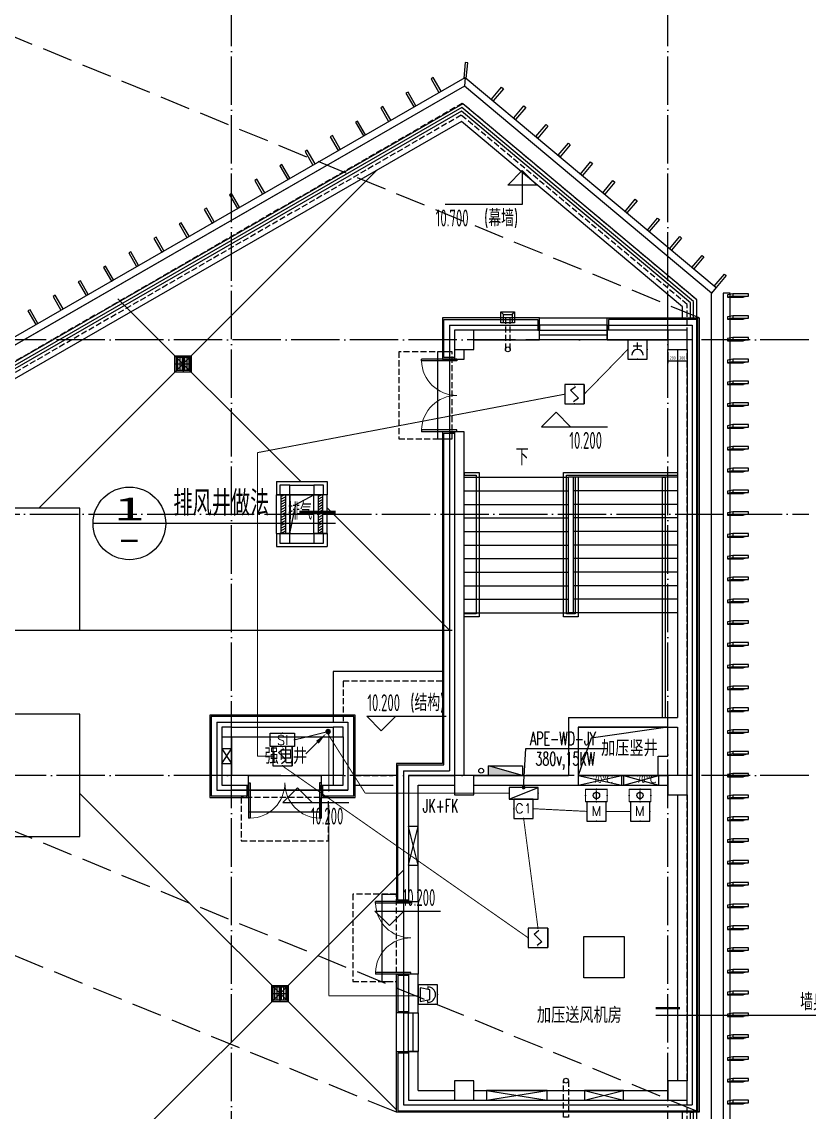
# Model space of a CAD drawing. Extents: x -1262219 to 73468, y -207485 to 163917.
# Drawn here: x -636201 to -619958, y 126850 to 149364 of the extents above; entities that cross this region are included whole.
import ezdxf
from ezdxf.enums import TextEntityAlignment as Align

# ---------------------------------------------------------------- set-up
doc = ezdxf.new("R2010")
doc.units = 0
doc.header["$LTSCALE"] = 500
doc.header["$MEASUREMENT"] = 0
doc.linetypes.add('X-104 13#平面$0$DASH', pattern=[0.35, 0.25, -0.1])
doc.linetypes.add('X-104 13#平面$0$DOTE', pattern=[2.42, 2, -0.2, 0.02, -0.2])
doc.layers.get('0').update_dxf_attribs({"linetype": 'CONTINUOUS'})
doc.layers.get('Defpoints').update_dxf_attribs({"linetype": 'CONTINUOUS'})
for name, color, linetype in [('13#楼幕墙$0$A-C_玻璃幕墙', 140, 'CONTINUOUS'), ('13#楼幕墙$0$D-铝板', 181, 'CONTINUOUS'), ('DIM-箱柜', 3, 'CONTINUOUS'), ('EQUIP-消防', 3, 'CONTINUOUS'), ('EQUIP-箱柜', 3, 'CONTINUOUS'), ('LWIRE', 4, 'CONTINUOUS'), ('TEL_TEXT', 3, 'CONTINUOUS'), ('WIRE-消防', 4, 'TG_FS'), ('WIRE-消防控制', 5, 'CONTINUOUS'), ('WIRE-消防电源', 3, 'TG_FC'), ('WIRE-消防电话', 2, 'TG_FF'), ('X-104 13#平面$0$00-基础条件', 4, 'CONTINUOUS'), ('X-104 13#平面$0$01-标注_尺寸', 124, 'CONTINUOUS'), ('X-104 13#平面$0$01-标注_标高', 200, 'CONTINUOUS'), ('X-104 13#平面$0$01-标注_符号', 200, 'CONTINUOUS'), ('X-104 13#平面$0$02-TEXT_房间', 7, 'CONTINUOUS'), ('X-104 13#平面$0$02-TEXT_标注', 130, 'CONTINUOUS'), ('X-104 13#平面$0$A-C_窗', 140, 'CONTINUOUS'), ('X-104 13#平面$0$A-C_门', 150, 'CONTINUOUS'), ('X-104 13#平面$0$A-E_栏杆', 232, 'CONTINUOUS'), ('X-104 13#平面$0$A-E_电梯', 171, 'CONTINUOUS'), ('X-104 13#平面$0$A-O_分水线', 127, 'CONTINUOUS'), ('X-104 13#平面$0$A-O_屋面', 201, 'CONTINUOUS'), ('X-104 13#平面$0$A-SUR_保温', 222, 'CONTINUOUS'), ('X-104 13#平面$0$A-TECH_暖通', 6, 'CONTINUOUS'), ('X-104 13#平面$0$A-TECH_水', 3, 'CONTINUOUS'), ('X-104 13#平面$0$A-TECH_电气', 240, 'CONTINUOUS'), ('X-104 13#平面$0$A-TECH_结构', 21, 'CONTINUOUS'), ('X-104 13#平面$0$A_AXIS-轴线', 36, 'X-104 13#平面$0$DOTE'), ('X-104 13#平面$0$A_STR-砌块墙', 121, 'CONTINUOUS'), ('X-104 13#平面$0$A_STR-砼柱', 51, 'CONTINUOUS'), ('X-104 13#平面$0$DIM_SYMB', 3, 'CONTINUOUS'), ('X-104 13#平面$0$DUCT-加压送风管端线', 2, 'CONTINUOUS'), ('X-104 13#平面$0$EH_石材', 116, 'CONTINUOUS'), ('X-104 13#平面$0$X-104 13#平面$0$A-TECH_结构', 21, 'CONTINUOUS'), ('X-104 13#平面$0$图例', 7, 'CONTINUOUS')]:
    doc.layers.add(name, color=color, linetype=linetype)
doc.layers.add('X-104 13#平面$0$04-不打印_辅助线', color=165, linetype='CONTINUOUS', plot=False)
doc.layers.add('X-104 13#平面$0$04-不打印_面积', color=5, linetype='CONTINUOUS', plot=False)
doc.styles.add('_TCH_LABEL', font='COMPLEX', dxfattribs={"bigfont": 'GBCBIG'})
doc.styles.add('_TEL_DIM', font='SIMPLEX', dxfattribs={"width": 0.8, "height": 3.5, "bigfont": 'JD'})
doc.styles.get("Standard").update_dxf_attribs({"font": 'gbenor.shx', "bigfont": 'gbcbig.shx'})
doc.styles.add('TG_LINETYPE', font='SIMPLEX', dxfattribs={"width": 0.8, "height": 3, "bigfont": 'HZTXT'})
doc.styles.add('X-104 13#平面$0$_TCH_DIM', font='ros1.shx', dxfattribs={"width": 0.8, "bigfont": 'jd.shx'})
doc.styles.add('X-104 13#平面$0$_TCH_DIM_T3', font='ros1.shx', dxfattribs={"width": 0.8, "bigfont": 'jd.shx'})
doc.styles.add('X-104 13#平面$0$_TCH_LABEL', font='STXIHEI.TTF', dxfattribs={"width": 0.75})
doc.styles.add('X-104 13#平面$0$_TCH_SPACE', font='STXIHEI.TTF', dxfattribs={"width": 0.75, "height": 5})
doc.styles.add('X-104 13#平面$0$Standard', font='ros1.shx', dxfattribs={"width": 0.75, "bigfont": 'jd.shx'})
doc.linetypes.add('TG_FC', pattern='A,2,-0.6,["FC",TG_LINETYPE,S=0.1,R=0,X=-0.5,Y=-0.15],0', length=2.6)
doc.linetypes.add('TG_FF', pattern='A,2,-0.6,["FF",TG_LINETYPE,S=0.1,R=0,X=-0.5,Y=-0.15],0', length=2.6)
doc.linetypes.add('TG_FS', pattern='A,2,-0.6,["FS",TG_LINETYPE,S=0.1,R=0,X=-0.5,Y=-0.15],0', length=2.6)
doc.dimstyles.new('X-104 13#平面$0$_TCH_ARCH&&20', dxfattribs={"dimtxt": 70, "dimasz": 20, "dimexe": 50, "dimexo": 60, "dimgap": 20, "dimtad": 1, "dimdec": 0, "dimzin": 0, "dimdsep": 46, "dimtxsty": 'X-104 13#平面$0$_TCH_DIM_T3', "dimblk": 'X-104 13#平面$0$_ArchTick', "dimcen": 0.09, "dimclrt": 7, "dimazin": 2, "dimtfac": 1, "dimtdec": 0, "dimtix": 1, "dimtmove": 2, "dimatfit": 3, "dimfxl": 0, "dimtolj": 1, "dimtzin": 0, "dimarcsym": 0})

# ---------------------------------------------------------------- blocks, each defined once
blk = doc.blocks.new('X-104 13#平面$0$zzzzx')
at = {"layer": 'X-104 13#平面$0$A_AXIS-轴线', "linetype": 'X-104 13#平面$0$DOTE'}
for p, q in [((48500, -7401), (48500, 28620.3)), ((57500, -7401), (57500, 28620.3)), ((60408.4, 18000), (-2925, 18000)), ((60408.4, 9000), (-2925, 9000))]:
    blk.add_line(p, q, dxfattribs=at)
blk = doc.blocks.new('13#楼幕墙$0$llllei')
for p, q in [((325, 50), (0, 50)), ((0, 50), (0, 0)), ((0, 0), (325, 0)), ((325, 0), (325, 50))]:
    blk.add_line(p, q)
for points in [[(0, 50), (-105, 29)], [(-105, 29), (-105, -21)], [(0, 0), (-105, -21)], [(325, 0), (220, -21)], [(-105, -21), (220, -21)]]:
    blk.add_lwpolyline(points)
blk = doc.blocks.new('13#楼幕墙$0$eeeessew')
blk.add_lwpolyline([(50, 0), (0, 0), (0, 325), (50, 325)], close=True)
blk = doc.blocks.new('13#楼幕墙$0$ccdididi')
blk.add_lwpolyline([(50, 325), (0, 325), (0, 0), (50, 0)], close=True)
blk = doc.blocks.new('13#楼幕墙')
at = {"layer": '13#楼幕墙$0$A-C_玻璃幕墙'}
for p, q in [((53305, 148035), (37800, 139100)), ((58400, 143760), (53305, 148035)), ((58400, 123700), (58400, 143760))]:
    blk.add_line(p, q, dxfattribs=at)
at = {"layer": '13#楼幕墙$0$D-铝板'}
for points in [[(37725, 139230), (53321, 148217), (53305, 148035), (37800, 139100)], [(58790, 143760), (58640, 143760), (58640, 123600), (58790, 123450), (58790, 143760)]]:
    blk.add_lwpolyline(points, close=True, dxfattribs=at)
blk.add_lwpolyline([(53321, 148217), (58496, 143875), (58400, 143760), (53305, 148035)], dxfattribs=at)
for name, p, rotation in [('13#楼幕墙$0$ccdididi', (53294, 148200), 354.9766865497638), ('13#楼幕墙$0$ccdididi', (52780, 147905), 29.95337307636523), ('13#楼幕墙$0$eeeessew', (53861, 147764), 320.000000000001), ('13#楼幕墙$0$ccdididi', (52260, 147606), 29.95337307636523), ('13#楼幕墙$0$ccdididi', (51740, 147306), 29.95337307636523), ('13#楼幕墙$0$eeeessew', (54321, 147378), 320.000000000001), ('13#楼幕墙$0$ccdididi', (51220, 147007), 29.95337307636523), ('13#楼幕墙$0$eeeessew', (54781, 146993), 320.000000000001), ('13#楼幕墙$0$ccdididi', (50700, 146707), 29.95337307636523), ('13#楼幕墙$0$eeeessew', (55240, 146607), 320.000000000001), ('13#楼幕墙$0$ccdididi', (50180, 146407), 29.95337307636523), ('13#楼幕墙$0$ccdididi', (49660, 146108), 29.95337307636523), ('13#楼幕墙$0$eeeessew', (55700, 146221), 320.000000000001), ('13#楼幕墙$0$ccdididi', (49141, 145808), 29.95337307636523), ('13#楼幕墙$0$eeeessew', (56160, 145836), 320.000000000001), ('13#楼幕墙$0$ccdididi', (48621, 145509), 29.95337307636523), ('13#楼幕墙$0$eeeessew', (56619, 145450), 320.000000000001), ('13#楼幕墙$0$ccdididi', (48101, 145209), 29.95337307636523), ('13#楼幕墙$0$ccdididi', (47581, 144910), 29.95337307636523), ('13#楼幕墙$0$eeeessew', (57079, 145064), 320.000000000001), ('13#楼幕墙$0$ccdididi', (47061, 144610), 29.95337307636523), ('13#楼幕墙$0$eeeessew', (57538, 144679), 320.000000000001), ('13#楼幕墙$0$ccdididi', (46541, 144310), 29.95337307636523), ('13#楼幕墙$0$eeeessew', (57998, 144293), 320.000000000001), ('13#楼幕墙$0$ccdididi', (46021, 144011), 29.95337307636523), ('13#楼幕墙$0$eeeessew', (58458, 143907), 320.000000000001), ('13#楼幕墙$0$ccdididi', (45502, 143711), 29.95337307636523), ('13#楼幕墙$0$ccdididi', (44982, 143412), 29.95337307636523), ('13#楼幕墙$0$ccdididi', (44462, 143112), 29.95337307636523)]:
    blk.add_blockref(name, p, dxfattribs=dict(at, rotation=rotation))
for p in [(58840, 143696), (58840, 143246), (58840, 142796), (58840, 142346), (58840, 141896), (58840, 141446), (58840, 140996), (58840, 140546), (58840, 140096), (58840, 139646), (58840, 139196), (58840, 138746), (58840, 138296), (58840, 137846), (58840, 137396), (58840, 136946), (58840, 136496), (58840, 136046), (58840, 135596), (58840, 135146), (58840, 134696), (58840, 134246), (58840, 133796), (58840, 133346), (58840, 132896), (58840, 132446), (58840, 131996), (58840, 131546), (58840, 131096), (58840, 130646), (58840, 130196), (58840, 129746), (58840, 129296), (58840, 128846), (58840, 128396), (58840, 127946), (58840, 127496), (58840, 127046)]:
    blk.add_blockref('13#楼幕墙$0$llllei', p, dxfattribs=at)
blk = doc.blocks.new('X-104 13#平面$0$ys')
blk.add_line((39870, 7500), (47550, 7500))
for points in [[(39025, 10025), (46006, 17006)], [(44430, 10570), (40654, 14346)], [(47500, 7500), (44970, 10030)], [(46400, -2400), (39870, 4130)], [(39000, -5000), (46550, 2550)]]:
    blk.add_lwpolyline(points)
blk = doc.blocks.new('X-104 13#平面$0$jtkjuyriuy')
h = blk.add_hatch()
h.set_pattern_fill('ANSI31', color=8, scale=30, angle=45)
h.set_pattern_definition([(90, (0, 0), (-47.625, 1e-14), [])])
h.paths.add_polyline_path([(-138, 138), (138, 138), (138, -138), (-138, -138)])
for points in [[(-168, 168), (168, 168), (168, -168), (-168, -168)], [(-138, 138), (138, 138), (138, -138), (-138, -138)]]:
    blk.add_lwpolyline(points, close=True)
at = {"layer": 'X-104 13#平面$0$04-不打印_辅助线'}
for p, q in [((-168, 0), (168, 0)), ((0, 168), (0, -168))]:
    blk.add_line(p, q, dxfattribs=at)
blk = doc.blocks.new('X-104 13#平面$0$$TwtSys$00000434')
for p, q in [((-0.5, 0.5), (-0.5, -0.5)), ((-0.5, -0.5), (0.5, 0.5)), ((0.5, 0.5), (-0.5, 0.5)), ((0.5, -0.5), (0.5, 0.5)), ((-0.5, -0.5), (0.5, -0.5))]:
    blk.add_line(p, q)
blk.add_solid([(0.5, -0.5), (0.5, 0.5), (-0.5, -0.5)])
blk = doc.blocks.new('X-104 13#平面$0$A$C55540B70')
at = {"layer": 'X-104 13#平面$0$A-TECH_水'}
blk.add_circle((-3850, 133900), 50, dxfattribs=at)
at = {"layer": 'X-104 13#平面$0$A-TECH_水', "xscale": -700, "yscale": 200, "zscale": 700}
blk.add_blockref('X-104 13#平面$0$$TwtSys$00000434', (-3350, 133900), dxfattribs=at)
blk = doc.blocks.new('X-104 13#平面$0$A$C6C68079C')
at = {"layer": 'X-104 13#平面$0$图例'}
for p, q in [((91, 87), (145, 141)), ((91, -87), (145, -137))]:
    blk.add_line(p, q, dxfattribs=at)
for points in [[(-80, -137), (-80, 141), (145, 141), (145, -137)], [(-80, -87), (-80, 87), (91, 87), (91, -87)]]:
    blk.add_lwpolyline(points, close=True, dxfattribs=at)
blk = doc.blocks.new('X-104 13#平面$0$A$C45D52E12')
at = {"layer": 'X-104 13#平面$0$X-104 13#平面$0$A-TECH_结构'}
blk.add_lwpolyline([(58300, -18800), (58300, 820), (53473, 4870), (38300, -3873), (38300, -8100), (12610, -8100), (4602, -2800), (-400, -2800), (-400, -20400), (22000, -20400), (22000, -18800)], close=True, dxfattribs=at)
blk = doc.blocks.new('*U80')
blk.add_lwpolyline([(200, 0), (200, 1250), (0, 1250), (0, 0), (200, 0), (0, 1250), (0, 0), (200, 1250)])
blk = doc.blocks.new('*U79')
blk.add_lwpolyline([(200, 0), (200, 800), (0, 800), (0, 0), (200, 0), (0, 800), (0, 0), (200, 800)])
blk = doc.blocks.new('*U81')
blk.add_lwpolyline([(200, 0), (200, 900), (0, 900), (0, 0), (200, 0), (0, 900), (0, 0), (200, 900)])
blk = doc.blocks.new('*U82')
blk.add_lwpolyline([(200, 0), (200, 730), (0, 730), (0, 0), (200, 0), (0, 730), (0, 0), (200, 730)])
blk = doc.blocks.new('*U92')
blk.add_lwpolyline([(300, 0), (300, 200), (0, 200), (0, 0), (300, 0), (0, 200), (0, 0), (300, 200)])
blk = doc.blocks.new('X-104 13#平面$0$ccc000')
at = {"layer": 'X-104 13#平面$0$A-TECH_电气', "rotation": 270}
blk.add_blockref('*U92', (48500, 134350), dxfattribs=at)
blk = doc.blocks.new('X-104 13#平面$0$$DorLib2D$00000002')
for p, q in [((-0.5, 0), (-0.5, 0.4875)), ((-0.475, 0.4875), (-0.5, 0.4875)), ((-0.475, 0), (-0.475, 0.4875)), ((0.475, 0), (0.475, 0.4875)), ((0.475, 0.4875), (0.5, 0.4875)), ((0.5, 0), (0.5, 0.4875)), ((-0.5, 0), (-0.475, 0)), ((0.5, 0), (0.475, 0))]:
    blk.add_line(p, q)
at = {"lineweight": 13}
for centre, start, end in [((-0.4875, 0), 0, 88.53072), ((0.4875, 0), 91.46928, 180)]:
    blk.add_arc(centre, 0.4875, start, end, dxfattribs=at)
blk = doc.blocks.new('_FZHK')
blk.add_lwpolyline([(-0.5, -0.5), (0.5, -0.5), (0.5, 0.5), (-0.5, 0.5)], close=True)
blk = doc.blocks.new('X-104 13#平面$0$$TCHSYS$WIN2D')
for p, q in [((-0.5, 0.5), (0.5, 0.5)), ((-0.5, 0.5), (-0.5, -0.5)), ((0.5, 0.5), (0.5, -0.5)), ((0.5, 0.167), (-0.5, 0.167)), ((0.5, -0.167), (-0.5, -0.167)), ((-0.5, -0.5), (0.5, -0.5))]:
    blk.add_line(p, q)
blk = doc.blocks.new('X-104 13#平面$0$$WINLIB2D$00000039')
at = {"color": 0}
for points in [[(-0.5, 0.5), (-0.5, -0.5)], [(0.5, 0.5), (-0.5, 0.5)], [(0.5, -0.5), (0.5, 0.5)], [(-0.5, 0.167), (0.5, 0.167)], [(-0.452, -0.167), (-0.5, 0.084)], [(-0.384, -0.167), (-0.448, 0.167)], [(-0.316, -0.167), (-0.38, 0.167)], [(-0.248, -0.167), (-0.312, 0.167)], [(-0.18, -0.167), (-0.244, 0.167)], [(-0.112, -0.167), (-0.176, 0.167)], [(-0.044, -0.167), (-0.108, 0.167)], [(0.024, -0.167), (-0.04, 0.167)], [(0.092, -0.167), (0.028, 0.167)], [(0.16, -0.167), (0.096, 0.167)], [(0.228, -0.167), (0.164, 0.167)], [(0.296, -0.167), (0.232, 0.167)], [(0.364, -0.167), (0.3, 0.167)], [(0.432, -0.167), (0.368, 0.167)], [(0.5, -0.167), (0.436, 0.167)], [(-0.5, -0.167), (0.5, -0.167)], [(0.5, -0.5), (-0.5, -0.5)]]:
    blk.add_lwpolyline(points, dxfattribs=at)
blk = doc.blocks.new('X-104 13#平面$0$_ArchTick')
at = {"color": 0, "linetype": 'ByBlock', "const_width": 0.4}
blk.add_lwpolyline([(-0.5, -0.5), (0.5, 0.5)], dxfattribs=at)
blk = doc.blocks.new('*D160')
at = {"layer": 'Defpoints', "color": 0}
for p in [(57500, 142600), (57700, 142600), (57700, 142367)]:
    blk.add_point(p, dxfattribs=at)
at = {"layer": 'X-104 13#平面$0$01-标注_尺寸', "color": 0, "lineweight": -2}
for p, q in [((57500, 142540), (57500, 142317)), ((57700, 142540), (57700, 142317)), ((57500, 142367), (57700, 142367))]:
    blk.add_line(p, q, dxfattribs=at)
at = {"layer": 'X-104 13#平面$0$01-标注_尺寸', "color": 0, "lineweight": -2, "xscale": 20, "yscale": 20, "zscale": 20, "rotation": 180}
blk.add_blockref('X-104 13#平面$0$_ArchTick', (57500, 142367), dxfattribs=at)
at = {"layer": 'X-104 13#平面$0$01-标注_尺寸', "color": 0, "lineweight": -2, "xscale": 20, "yscale": 20, "zscale": 20}
blk.add_blockref('X-104 13#平面$0$_ArchTick', (57700, 142367), dxfattribs=at)
at = {"layer": 'X-104 13#平面$0$01-标注_尺寸', "color": 7, "insert": (57600, 142422), "char_height": 70, "attachment_point": 5, "style": 'X-104 13#平面$0$_TCH_DIM_T3'}
blk.add_mtext('\\A1;200', dxfattribs=at)
blk = doc.blocks.new('*D161')
at = {"layer": 'Defpoints', "color": 0}
for p in [(57700, 142600), (57900, 142600), (57900, 142367)]:
    blk.add_point(p, dxfattribs=at)
at = {"layer": 'X-104 13#平面$0$01-标注_尺寸', "color": 0, "lineweight": -2}
for p, q in [((57700, 142540), (57700, 142317)), ((57900, 142540), (57900, 142317)), ((57700, 142367), (57900, 142367))]:
    blk.add_line(p, q, dxfattribs=at)
at = {"layer": 'X-104 13#平面$0$01-标注_尺寸', "color": 0, "lineweight": -2, "xscale": 20, "yscale": 20, "zscale": 20, "rotation": 180}
blk.add_blockref('X-104 13#平面$0$_ArchTick', (57700, 142367), dxfattribs=at)
at = {"layer": 'X-104 13#平面$0$01-标注_尺寸', "color": 0, "lineweight": -2, "xscale": 20, "yscale": 20, "zscale": 20}
blk.add_blockref('X-104 13#平面$0$_ArchTick', (57900, 142367), dxfattribs=at)
at = {"layer": 'X-104 13#平面$0$01-标注_尺寸', "color": 7, "insert": (57800, 142422), "char_height": 70, "attachment_point": 5, "style": 'X-104 13#平面$0$_TCH_DIM_T3'}
blk.add_mtext('\\A1;200', dxfattribs=at)
blk = doc.blocks.new('$equip$00002402')
at = {"lineweight": 20}
for p, q in [((0.322, 0.558), (-0.328, 0.558)), ((-0.328, -0.558), (0.322, -0.558))]:
    blk.add_line(p, q, dxfattribs=at)
for p, q in [((-0.328, -0.558), (-0.328, 0.558)), ((-0.242, 0), (0, 0)), ((0, 0), (0.242, 0)), ((0.322, 0.558), (0.322, -0.558))]:
    blk.add_line(p, q)
at = {"const_width": 0.04}
for points in [[(-0.328, -0.558), (-0.328, 0.558)], [(-0.328, 0.558), (0.322, 0.558), (0.322, -0.558), (-0.328, -0.558), (-0.328, 0.558), (0.322, 0.558)]]:
    blk.add_lwpolyline(points, dxfattribs=at)
blk.add_circle((-0.003, 0), 0.164)
for p in [(-0.328, 0), (-0.003, 0.558), (0.322, 0), (-0.003, -0.558)]:
    blk.add_point(p)
at = {"color": 7, "style": '_TEL_DIM', "flags": 1}
blk.add_attdef('A', text='', height=0.00002, dxfattribs=at).set_placement((0, 0), align=Align.MIDDLE_CENTER)
at = {"color": 7}
blk.add_attdef('$TEXT$', text='', height=0.4, dxfattribs=at).set_placement((0.832, -0.336), align=Align.MIDDLE_CENTER)
blk = doc.blocks.new('$equip_U$00000201(HT0787)')
at = {"color": 3}
for p, q in [((0.5, 0.5), (-0.5, 0.5)), ((-0.5, 0.5), (-0.5, -0.5)), ((-0.2, 0.2), (0.05, 0.4)), ((0, 0), (-0.2, 0.2)), ((0, 0), (0.2, -0.2)), ((0.5, -0.5), (0.5, 0.5)), ((-0.5, -0.5), (0.5, -0.5)), ((0.2, -0.2), (-0.05, -0.4))]:
    blk.add_line(p, q, dxfattribs=at)
for points, const_width in [([(-0.5, 0.5), (0.5, 0.5)], 0.025), ([(-0.5, -0.5), (-0.5, 0.5)], 0.025), ([(0.05, 0.4), (-0.2, 0.2), (0.2, -0.2), (-0.05, -0.4)], 0.0125), ([(0.5, 0.5), (0.5, -0.5)], 0.025), ([(0.5, -0.5), (-0.5, -0.5)], 0.025)]:
    blk.add_lwpolyline(points, dxfattribs=dict(at, const_width=const_width))
blk.add_lwpolyline([(0.5, 0.5), (0.5, -0.5)], dxfattribs=at)
for p in [(-0.5, 0), (0, 0.5), (0.5, 0), (0, -0.5)]:
    blk.add_point(p)
at = {"color": 7, "style": '_TEL_DIM', "flags": 1}
blk.add_attdef('A', text='', height=0.000025, dxfattribs=at).set_placement((0, 0), align=Align.MIDDLE_CENTER)
blk = doc.blocks.new('$equip_U$00000278(HT0787)')
at = {"color": 3}
for p, q in [((-0.5, 1), (-0.5, 0)), ((0.5, 1), (-0.5, 1)), ((0.5, 0), (0.5, 1)), ((-0.5, 0), (0.5, 0))]:
    blk.add_line(p, q, dxfattribs=at)
for p, q in [((-0.219, 0.331), (0.222, 0.331)), ((0, 0.5), (0, 0.15))]:
    blk.add_line(p, q)
at = {"color": 3, "const_width": 0.025}
for points in [[(-0.5, 0), (-0.5, 1)], [(-0.5, 1), (0.5, 1)], [(0.5, 1), (0.5, 0)], [(0.5, 0), (-0.5, 0)]]:
    blk.add_lwpolyline(points, dxfattribs=at)
blk.add_arc((0, 0.8), 0.3, 180, 0)
for p in [(0, 1), (-0.5, 0.5), (0, 0), (0.5, 0.5)]:
    blk.add_point(p)
at = {"color": 7, "style": '_TEL_DIM', "flags": 1}
for tag in ['A', 'REMARK']:
    blk.add_attdef(tag, text='', height=0.000025, dxfattribs=at).set_placement((0, 0), align=Align.MIDDLE_CENTER)
blk = doc.blocks.new('$TelecSys$00000081')
for p, q in [((0.104, 0.104), (0.104, 0.104)), ((-1.15, -1.15), (-0.55, -0.55)), ((-0.104, -0.104), (-0.104, -0.104))]:
    blk.add_line(p, q)
at = {"const_width": 0.142}
blk.add_lwpolyline([(0.071, 0, 1), (-0.071, 0, 1)], format="xyb", close=True, dxfattribs=at)
blk.add_solid([(-0.62, -0.48), (-0.48, -0.62), (-0.1, -0.1)])
at = {"width": 0.8, "flags": 9}
blk.add_attdef('A', (0, 0), '', height=0.00002, rotation=180, dxfattribs=at)
blk = doc.blocks.new('$equip_U$00000295(HT0787)')
at = {"color": 3}
for p, q in [((-0.625, 0), (-0.625, 0.687)), ((-0.625, 0.687), (0.625, 0.687)), ((0.625, 0.687), (0.625, 0)), ((0.625, 0), (-0.625, 0))]:
    blk.add_line(p, q, dxfattribs=at)
at = {"color": 3, "const_width": 0.0125}
blk.add_lwpolyline([(-0.625, 0), (0.625, 0), (0.625, 0.687), (-0.625, 0.687), (-0.625, 0)], dxfattribs=at)
for p in [(0, 0.687), (-0.625, 0.344), (0.625, 0.344)]:
    blk.add_point(p)
at = {"color": 7, "style": '_TEL_DIM'}
for tag, height in [('SI', 0.5), ('$TEXT$', 0.000025)]:
    blk.add_attdef(tag, text='', height=height, dxfattribs=at).set_placement((0.016, 0.33), align=Align.MIDDLE_CENTER)
at = {"color": 7, "style": '_TEL_DIM', "flags": 1}
for tag in ['REMARK', 'REMARK', 'A', 'REMARK']:
    blk.add_attdef(tag, text='', height=0.000025, dxfattribs=at).set_placement((0, 0), align=Align.MIDDLE_CENTER)
blk = doc.blocks.new('$equip$00001416')
for p, q in [((0.75, 0.6), (-0.75, 0.6)), ((-0.75, 0), (0.75, 0.6)), ((-0.75, 0.6), (-0.75, 0)), ((0.75, 0), (0.75, 0.6)), ((-0.75, 0), (0.75, 0))]:
    blk.add_line(p, q)
for p in [(0, 0.6), (-0.75, 0.3), (0, 0), (0.75, 0.3)]:
    blk.add_point(p)
at = {"style": '_TCH_LABEL', "flags": 9}
blk.add_attdef('A', (0, 0), '', height=0.00002, dxfattribs=at)
blk = doc.blocks.new('$equip_U$00000169(HT0787)')
at = {"color": 1}
for p, q in [((0.5, 1), (-0.5, 1)), ((-0.5, 1), (-0.5, 0)), ((0.5, 1), (-0.5, 1)), ((-0.5, 1), (-0.5, 0)), ((0.5, 0), (0.5, 1)), ((0.5, 0), (0.5, 1)), ((-0.5, 0), (0.5, 0)), ((-0.5, 0), (0.5, 0))]:
    blk.add_line(p, q, dxfattribs=at)
at = {"color": 1, "const_width": 0.0125}
for points in [[(-0.5, 1), (-0.5, 0)], [(0.5, 1), (-0.5, 1)], [(0.5, 0), (0.5, 1)], [(-0.5, 0), (0.5, 0)]]:
    blk.add_lwpolyline(points, dxfattribs=at)
for p in [(0, 1), (-0.5, 0.5), (0, 0), (0.5, 0.5)]:
    blk.add_point(p)
at = {"color": 7, "style": '_TEL_DIM'}
blk.add_attdef('$TEXT$', text='', height=0.5, dxfattribs=at).set_placement((0.004, 0.487), align=Align.MIDDLE_CENTER)
at = {"color": 7, "style": '_TEL_DIM', "flags": 1}
blk.add_attdef('A', text='', height=0.000025, dxfattribs=at).set_placement((0, 0), align=Align.MIDDLE_CENTER)
blk = doc.blocks.new('$equip_U$00000168(HT0787)')
at = {"color": 3}
for p, q in [((0.5, 1), (-0.5, 1)), ((-0.5, 1), (-0.5, 0)), ((0.5, 1), (-0.5, 1)), ((-0.5, 1), (-0.5, 0)), ((0.5, 0), (0.5, 1)), ((0.5, 0), (0.5, 1)), ((-0.5, 0), (0.5, 0)), ((-0.5, 0), (0.5, 0))]:
    blk.add_line(p, q, dxfattribs=at)
at = {"color": 3, "const_width": 0.0125}
for points in [[(-0.5, 1), (-0.5, 0)], [(0.5, 1), (-0.5, 1)], [(0.5, 0), (0.5, 1)], [(-0.5, 0), (0.5, 0)]]:
    blk.add_lwpolyline(points, dxfattribs=at)
for p in [(0, 1), (-0.5, 0.5), (0, 0), (0.5, 0.5)]:
    blk.add_point(p)
at = {"color": 7, "style": '_TEL_DIM'}
blk.add_attdef('$TEXT$', text='', height=0.5, dxfattribs=at).set_placement((0.004, 0.487), align=Align.MIDDLE_CENTER)
at = {"color": 7, "style": '_TEL_DIM', "flags": 1}
blk.add_attdef('A', text='', height=0.000025, dxfattribs=at).set_placement((0, 0), align=Align.MIDDLE_CENTER)
blk = doc.blocks.new('$equip_U$00000205(HT0787)')
at = {"color": 3}
for p, q in [((-0.5, 1), (-0.5, 0)), ((0.5, 1), (-0.5, 1)), ((-0.25, 0.6), (-0.35, 0.1)), ((0.25, 0.6), (-0.25, 0.6)), ((0.35, 0.1), (0.25, 0.6)), ((0.5, 0), (0.5, 1)), ((-0.5, 0), (0.5, 0)), ((-0.4, 0.5), (-0.27, 0.5)), ((-0.35, 0.1), (0.35, 0.1)), ((0.4, 0.5), (0.27, 0.5))]:
    blk.add_line(p, q, dxfattribs=at)
for points, const_width in [([(-0.5, 1), (0.5, 1)], 0.025), ([(-0.5, 0), (-0.5, 1)], 0.025), ([(-0.25, 0.6), (-0.35, 0.1), (0.35, 0.1), (0.25, 0.6), (-0.25, 0.6)], 0.0125), ([(0.5, 1), (0.5, 0)], 0.025), ([(0.5, 0), (-0.5, 0)], 0.025), ([(-0.27, 0.5), (-0.4, 0.5)], 0.0125), ([(0.27, 0.5), (0.4, 0.5)], 0.0125)]:
    blk.add_lwpolyline(points, dxfattribs=dict(at, const_width=const_width))
at = {"color": 3, "const_width": 0.0125}
blk.add_lwpolyline([(0.4, 0.5, 0.414214), (0, 0.9, 0.414214), (-0.4, 0.5)], format="xyb", dxfattribs=at)
at = {"color": 3}
blk.add_arc((0, 0.5), 0.4, 0, 180, dxfattribs=at)
for p in [(0, 1), (-0.5, 0.5), (0, 0), (0.5, 0.5)]:
    blk.add_point(p)
at = {"color": 7, "style": '_TEL_DIM', "flags": 1}
blk.add_attdef('A', text='', height=0.000025, dxfattribs=at).set_placement((0, 0), align=Align.MIDDLE_CENTER)
blk = doc.blocks.new('X-104 13#平面')
at = {"layer": 'X-104 13#平面$0$00-基础条件'}
for points in [[(41200, 139325), (41200, 136800), (45370, 136800), (45370, 139325), (41200, 139325)], [(41200, 135065), (41200, 132540), (45370, 132540), (45370, 135065), (41200, 135065)]]:
    blk.add_lwpolyline(points, dxfattribs=at)
blk.add_lwpolyline([(55770, 130475), (56600, 130475), (56600, 129625), (55770, 129625)], close=True, dxfattribs=at)
at = {"layer": 'X-104 13#平面$0$01-标注_标高'}
for p, q in [((54498.6, 146292.7), (54198.6, 145992.7)), ((54498.6, 146292.7), (54798.6, 145992.7)), ((54498.6, 146292.7), (54498.6, 145592.7)), ((54798.6, 145992.7), (54198.6, 145992.7)), ((54498.6, 145592.7), (52907.3, 145592.7)), ((55196.3, 141301.4), (54896.3, 141001.4)), ((55196.3, 141301.4), (55496.3, 141001.4)), ((54896.3, 141001.4), (56252.9, 141001.4)), ((51588.3, 134724.9), (51288.3, 135024.9)), ((51288.3, 135024.9), (52927.4, 135024.9)), ((51588.3, 134724.9), (51888.3, 135024.9)), ((49860.6, 133544), (49560.6, 133244)), ((49860.6, 133544), (50160.6, 133244)), ((49560.6, 133244), (50917.2, 133244)), ((51757.9, 130701.4), (51457.9, 131001.4)), ((51457.9, 131001.4), (52814.4, 131001.4)), ((51757.9, 130701.4), (52057.9, 131001.4))]:
    blk.add_line(p, q, dxfattribs=at)
at = {"layer": 'X-104 13#平面$0$01-标注_符号'}
for p, q in [((47142.6, 139007), (45642.6, 139007)), ((48704.6, 139007), (47142.6, 139007)), ((50645.6, 139007), (48704.6, 139007)), ((57250, 128850), (59896, 128850)), ((59896, 128850), (61480.2, 128850))]:
    blk.add_line(p, q, dxfattribs=at)
for points, const_width in [([(50645.6, 139232), (49895.6, 139232)], 75), ([(57250, 129000), (57750, 129000)], 50)]:
    blk.add_lwpolyline(points, dxfattribs=dict(at, const_width=const_width))
blk.add_circle((46392.6, 139007), 750, dxfattribs=at)
at = {"layer": 'X-104 13#平面$0$02-TEXT_标注', "linetype": 'X-104 13#平面$0$DASH', "ltscale": 5}
for points in [[(58150, 143250), (34158.2, 153097.4)], [(51900.4, 126850), (27908.6, 136697.4)], [(58150, 126850), (34158.2, 136697.4)]]:
    blk.add_lwpolyline(points, dxfattribs=at)
at = {"layer": 'X-104 13#平面$0$04-不打印_面积', "color": 1}
blk.add_lwpolyline([(48500, 134900), (50900, 134900), (50900, 133500), (48500, 133500)], close=True, dxfattribs=at)
at = {"layer": 'X-104 13#平面$0$A-C_门'}
for p, q in [((53000, 142400), (53000, 140900)), ((48850, 133800), (50350, 133800)), ((48850, 133500), (50350, 133500)), ((52050.4, 131200), (52050.4, 129700)), ((52350.4, 131200), (52350.4, 129700))]:
    blk.add_line(p, q, dxfattribs=at)
at = {"layer": 'X-104 13#平面$0$A-E_栏杆'}
for p, q in [((53253.8, 147595), (38170, 138886.4)), ((53247.5, 147522.1), (38230, 138851.7)), ((57970, 143559.4), (53247.5, 147522.1)), ((58030, 143587.4), (53253.8, 147595)), ((57970, 143250), (57970, 143559.4)), ((58030, 143250), (58030, 143587.4)), ((57970, 143250), (58030, 143250)), ((53300, 140060), (53610, 140060)), ((53300, 140060), (53300, 140000)), ((53610, 140060), (53610, 137080)), ((55350, 137080), (55350, 140059.8)), ((55350, 140059.8), (57700, 140059.8)), ((57700, 140059.8), (57700, 139999.8)), ((53300, 140000), (53550, 140000)), ((53550, 140000), (53550, 137140)), ((55410, 137140), (55410, 139999.8)), ((55410, 139999.8), (57700, 139999.8)), ((55590, 139960), (55590, 137140)), ((55650, 139960), (55590, 139960)), ((55650, 139960), (55650, 137080)), ((57390, 135000), (57390, 139960)), ((57390, 139960), (57450, 139960)), ((57450, 135000), (57450, 139960)), ((53550, 137140), (53300, 137140)), ((53300, 137080), (53300, 137140)), ((55590, 137140), (55410, 137140)), ((53610, 137080), (53300, 137080)), ((55650, 137080), (55350, 137080)), ((57390, 135000), (57450, 135000)), ((57970, 124130), (57970, 126850)), ((57970, 126850), (58030, 126850)), ((58030, 124070), (58030, 126850))]:
    blk.add_line(p, q, dxfattribs=at)
at = {"layer": 'X-104 13#平面$0$A-E_电梯'}
for p, q in [((53300, 137160), (53300, 139960)), ((53300, 139960), (55450, 139960)), ((55550, 139960), (55450, 139960)), ((55450, 137160), (55450, 139960)), ((55550, 139960), (55550, 137160)), ((57700, 139960), (55550, 139960)), ((57700, 139960), (57700, 137160)), ((53300, 139680), (55450, 139680)), ((57700, 139680), (55550, 139680)), ((53300, 139400), (55450, 139400)), ((57700, 139400), (55550, 139400)), ((53300, 139120), (55450, 139120)), ((57700, 139120), (55550, 139120)), ((53300, 138840), (55450, 138840)), ((57700, 138840), (55550, 138840)), ((53300, 138560), (55450, 138560)), ((57700, 138560), (55550, 138560)), ((53300, 138280), (55450, 138280)), ((57700, 138280), (55550, 138280)), ((53300, 138000), (55450, 138000)), ((57700, 138000), (55550, 138000)), ((53300, 137720), (55450, 137720)), ((57700, 137720), (55550, 137720)), ((53300, 137440), (55450, 137440)), ((57700, 137440), (55550, 137440)), ((53300, 137160), (55450, 137160)), ((55550, 137160), (55450, 137160)), ((57700, 137160), (55550, 137160)), ((48850, 133500), (50350, 133500)), ((51600.4, 131350), (51600.4, 129550)), ((51600.4, 131350), (51900.4, 131350)), ((51535.4, 129550), (51835.4, 129550))]:
    blk.add_line(p, q, dxfattribs=at)
for points in [[(53050, 142550), (52750, 142550), (52750, 140750), (53050, 140750)], [(48850, 133350), (48850, 133050), (50350, 133050), (50350, 133350)]]:
    blk.add_lwpolyline(points, dxfattribs=at)
at = {"layer": 'X-104 13#平面$0$A-O_分水线', "linetype": 'X-104 13#平面$0$DASH'}
for points in [[(54250, 142600), (54250, 143250), (54150, 143250), (54150, 142600)], [(55450, 127500), (55450, 126750), (55350, 126750), (55350, 127500)]]:
    blk.add_lwpolyline(points, dxfattribs=at)
at = {"layer": 'X-104 13#平面$0$A-O_分水线'}
for centre in [(54200, 142600), (55400, 127500)]:
    blk.add_circle(centre, 50, dxfattribs=at)
at = {"layer": 'X-104 13#平面$0$A-O_屋面'}
blk.add_lwpolyline([(58400, 123700), (58400, 143760), (53305, 148035), (37800, 139100), (37800, 135000), (12500, 135000), (4492.6, 140300), (-900, 140300), (-900, 122100), (22100, 122100), (22100, 123700)], close=True, dxfattribs=at)
for points in [[(57800, 143250), (57800, 143480.2), (53240.9, 147305.6), (38400, 138753.3), (38400, 134400), (12319.4, 134400), (4312, 139700), (-300, 139700), (-300, 122700), (21500, 122700), (21500, 124300), (57800, 124300), (57800, 126850)], [(52850, 135950), (50600, 135950), (50600, 134900)], [(51050, 133600), (51835.4, 133600)]]:
    blk.add_lwpolyline(points, dxfattribs=at)
at = {"layer": 'X-104 13#平面$0$A-O_屋面', "linetype": 'X-104 13#平面$0$DASH'}
for points in [[(52850, 135750), (50800, 135750), (50800, 134900)], [(51050, 133800), (51835.4, 133800)]]:
    blk.add_lwpolyline(points, dxfattribs=at)
at = {"layer": 'X-104 13#平面$0$A-SUR_保温'}
for p, q in [((53000, 143100), (54850, 143100)), ((53000, 143100), (53000, 142400)), ((54850, 143100), (54850, 143000)), ((56250, 143100), (56250, 143000)), ((56250, 143100), (58000, 143100)), ((58000, 143100), (58000, 134900)), ((53000, 142400), (53100, 142400)), ((53000, 140900), (53100, 140900)), ((53000, 140900), (53000, 133900)), ((49430, 139870), (50470, 139870)), ((49430, 139870), (49430, 139600)), ((50470, 139870), (50470, 139600)), ((49430, 139600), (49500, 139600)), ((50470, 139600), (50400, 139600)), ((49430, 138800), (49500, 138800)), ((49430, 138800), (49430, 138530)), ((50470, 138800), (50400, 138800)), ((50470, 138800), (50470, 138530)), ((49430, 138530), (50470, 138530)), ((48200, 134900), (48200, 133500)), ((48200, 134900), (50900, 134900)), ((50900, 134900), (50900, 133500)), ((58000, 134900), (58000, 133700)), ((52050.4, 133900), (52050.4, 131200)), ((52050.4, 133900), (53000, 133900)), ((48850, 133500), (48850, 133600)), ((50350, 133500), (50350, 133600)), ((58000, 133700), (58000, 127000)), ((48200, 133500), (48850, 133500)), ((50350, 133500), (50900, 133500)), ((52050.4, 131200), (52150.4, 131200)), ((52050.4, 129700), (52150.4, 129700)), ((52050.4, 129700), (52050.4, 128900)), ((52050.4, 128900), (52150.4, 128900)), ((52050.4, 128100), (52150.4, 128100)), ((52050.4, 128100), (52050.4, 127000)), ((52050.4, 127000), (53300, 127000)), ((53300, 127000), (58000, 127000))]:
    blk.add_line(p, q, dxfattribs=at)
at = {"layer": 'X-104 13#平面$0$A-SUR_保温', "linetype": 'X-104 13#平面$0$DASH'}
for points in [[(53050, 142550), (51950, 142550), (51950, 140750), (53050, 140750)], [(50500, 133350), (48700, 133350), (48700, 132450), (50500, 132450)], [(51900.4, 131350), (51000.4, 131350), (51000.4, 129550), (51900.4, 129550)]]:
    blk.add_lwpolyline(points, close=True, dxfattribs=at)
at = {"layer": 'X-104 13#平面$0$A-TECH_结构'}
for p, q in [((50200, 139600), (49700, 139600)), ((49700, 139600), (49700, 138800)), ((50200, 138800), (50200, 139600)), ((49700, 138800), (50200, 138800))]:
    blk.add_line(p, q, dxfattribs=at)
at = {"layer": 'X-104 13#平面$0$A-TECH_结构', "linetype": 'X-104 13#平面$0$DASH'}
blk.add_lwpolyline([(58100, 124000), (58100, 143620), (53261.3, 147680.2), (38100, 138926.8), (38100, 134700), (12409.7, 134700), (4402.3, 140000), (-600, 140000), (-600, 122400), (21800, 122400), (21800, 124000)], close=True, dxfattribs=at)
blk.add_lwpolyline([(57900, 143526.7), (53240, 147436.9), (38300, 138811.3), (38300, 134500), (12349.5, 134500), (4342.1, 139800), (-400, 139800), (-400, 122600), (21600, 122600), (21600, 124200), (57900, 124200), (57900, 143526.7)], dxfattribs=at)
at = {"layer": 'X-104 13#平面$0$A_AXIS-轴线', "linetype": 'X-104 13#平面$0$DOTE'}
blk.add_line((39500, 139200), (60408.4, 139200), dxfattribs=at)
at = {"layer": 'X-104 13#平面$0$A_STR-砌块墙'}
for p, q in [((54850, 143000), (53500, 143000)), ((54850, 142800), (54850, 143000)), ((57500, 143000), (56250, 143000)), ((56250, 143000), (56250, 142800)), ((53500, 142800), (54850, 142800)), ((56250, 142800), (57500, 142800)), ((53100, 142600), (53100, 142400)), ((53300, 142400), (53300, 142600)), ((57700, 142600), (57700, 135000)), ((57900, 142600), (57900, 134900)), ((53100, 142400), (53300, 142400)), ((53300, 140900), (53100, 140900)), ((53100, 140900), (53100, 133800)), ((53300, 133800), (53300, 140900)), ((49700, 139800), (50200, 139800)), ((49700, 139600), (50200, 139600)), ((49700, 138800), (50200, 138800)), ((49700, 138600), (50200, 138600)), ((55450, 135000), (55450, 133800)), ((55450, 135000), (57700, 135000)), ((57900, 134900), (57900, 133800)), ((48500, 134800), (50600, 134800)), ((55650, 134800), (55650, 133800)), ((55650, 134800), (57700, 134800)), ((57700, 134800), (57700, 133800)), ((48300, 134600), (48300, 133800)), ((48500, 134600), (48500, 133800)), ((48500, 134600), (50600, 134600)), ((50600, 134600), (50600, 133800)), ((50800, 134600), (50800, 133800)), ((48850, 133800), (48500, 133800)), ((48850, 133600), (48850, 133800)), ((50600, 133800), (50350, 133800)), ((50350, 133800), (50350, 133600)), ((52150.4, 133800), (52150.4, 131200)), ((52150.4, 133800), (53100, 133800)), ((53500, 133800), (55450, 133800)), ((55650, 133800), (57500, 133800)), ((48500, 133600), (48850, 133600)), ((50350, 133600), (50600, 133600)), ((52350.4, 131200), (52350.4, 133600)), ((52350.4, 133600), (53100, 133600)), ((53500, 133600), (55550, 133600)), ((55550, 133600), (57500, 133600)), ((57700, 133400), (57700, 127500)), ((57900, 133400), (57900, 127500)), ((52150.4, 131200), (52350.4, 131200)), ((52150.4, 129700), (52150.4, 128900)), ((52350.4, 129700), (52150.4, 129700)), ((52350.4, 128900), (52350.4, 129700)), ((52150.4, 128900), (52350.4, 128900)), ((52350.4, 128100), (52150.4, 128100)), ((52150.4, 128100), (52150.4, 127100)), ((52350.4, 127300), (52350.4, 128100)), ((52350.4, 127300), (53100, 127300)), ((53500, 127300), (57500, 127300)), ((52150.4, 127100), (53100, 127100)), ((53500, 127100), (57500, 127100))]:
    blk.add_line(p, q, dxfattribs=at)
at = {"layer": 'X-104 13#平面$0$DIM_SYMB'}
blk.add_lwpolyline([(54475, 140100, 0, 0, 0), (54475, 136560, 0, 0, 0), (56525, 136560, 0, 0, 0), (56525, 139520, 80, 0, 0), (56525, 139820, 0, 0, 0)], format="xyseb", dxfattribs=at)
blk.add_lwpolyline([(57500, 134800), (55650, 134799.9), (55650, 133800), (57300, 133800), (57300, 134200), (57500, 134200), (57500, 134800), (55921.5, 134572.7), (55650, 133800)], dxfattribs=at)
at = {"layer": 'X-104 13#平面$0$DUCT-加压送风管端线'}
for p, q in [((49825, 139400), (50200, 139600)), ((49700, 138800), (49825, 139400))]:
    blk.add_line(p, q, dxfattribs=at)
at = {"layer": 'X-104 13#平面$0$EH_石材'}
for p, q in [((54850, 143250), (56250, 143250)), ((51900.4, 128100), (51900.4, 128900))]:
    blk.add_line(p, q, dxfattribs=at)
for points in [[(56250, 143000), (56250, 143250), (58150, 143250), (58150, 126850), (51900.4, 126850), (51900.4, 128100), (52150.4, 128100), (52150.4, 128070), (51930.4, 128070), (51930.4, 126880), (58120, 126880), (58120, 143220), (56280, 143220), (56280, 143000), (56250, 143000)], [(50350, 133600), (50350, 133350), (51050, 133350), (51050, 135050), (48050, 135050), (48050, 133350), (48850, 133350), (48850, 133600)], [(50380, 133600), (50380, 133380), (51020, 133380), (51020, 135020), (48080, 135020), (48080, 133380), (48820, 133380), (48820, 133600)]]:
    blk.add_lwpolyline(points, dxfattribs=at)
for points in [[(53100, 142400), (53100, 142430), (52880, 142430), (52880, 143220), (54820, 143220), (54820, 143000), (54850, 143000), (54850, 143250), (52850, 143250), (52850, 142400)], [(52150.4, 131200), (52150.4, 131230), (51930.4, 131230), (51930.4, 134020), (52880, 134020), (52880, 140870), (53100, 140870), (53100, 140900), (52850, 140900), (52850, 134050), (51900.4, 134050), (51900.4, 131200)], [(52150.4, 128900), (51900.4, 128900), (51900.4, 129700), (52150.4, 129700), (52150.4, 129670), (51930.4, 129670), (51930.4, 128930), (52150.4, 128930)]]:
    blk.add_lwpolyline(points, close=True, dxfattribs=at)
for name, p in [('X-104 13#平面$0$zzzzx', (0, 124800)), ('X-104 13#平面$0$A$C45D52E12', (-200, 142800)), ('X-104 13#平面$0$ccc000', (-200, 0)), ('X-104 13#平面$0$A$C55540B70', (57500, 0))]:
    blk.add_blockref(name, p)
at = {"color": 5, "rotation": 89.99999999999999}
blk.add_blockref('X-104 13#平面$0$A$C6C68079C', (54200, 143230), dxfattribs=at)
at = {"layer": 'X-104 13#平面$0$A-C_窗', "xscale": -1400, "yscale": -300, "zscale": 300}
blk.add_blockref('X-104 13#平面$0$$TCHSYS$WIN2D', (55550, 142950), dxfattribs=at)
at = {"layer": 'X-104 13#平面$0$A-C_窗', "rotation": 270}
for name, p, xscale, yscale, zscale in [('X-104 13#平面$0$$WINLIB2D$00000039', (49565, 139200), 799.9999999996799, 270, 270), ('X-104 13#平面$0$$WINLIB2D$00000039', (50335, 139200), 800.000000004773, 270, 270), ('X-104 13#平面$0$$TCHSYS$WIN2D', (52200.4, 128500), 800, -300, 300)]:
    blk.add_blockref(name, p, dxfattribs=dict(at, xscale=xscale, yscale=yscale, zscale=zscale))
at = {"layer": 'X-104 13#平面$0$A-C_门', "xscale": 1500, "yscale": -1500, "zscale": 300, "rotation": 270}
for p in [(53150, 141650), (52200.4, 130450)]:
    blk.add_blockref('X-104 13#平面$0$$DorLib2D$00000002', p, dxfattribs=at)
at = {"layer": 'X-104 13#平面$0$A-C_门', "xscale": 1500, "yscale": -1500, "zscale": 300}
blk.add_blockref('X-104 13#平面$0$$DorLib2D$00000002', (49600, 133650), dxfattribs=at)
at = {"layer": 'X-104 13#平面$0$A-O_分水线'}
for name, p in [('X-104 13#平面$0$ys', (5500, 129300)), ('X-104 13#平面$0$jtkjuyriuy', (47500, 142300)), ('X-104 13#平面$0$jtkjuyriuy', (49500, 129300))]:
    blk.add_blockref(name, p, dxfattribs=at)
at = {"layer": 'X-104 13#平面$0$A-TECH_暖通', "rotation": 270}
for name, p in [('*U81', (55650, 133800)), ('*U82', (56585, 133800)), ('*U80', (53760, 127300)), ('*U79', (55785, 127300))]:
    blk.add_blockref(name, p, dxfattribs=at)
at = {"layer": 'X-104 13#平面$0$A-TECH_暖通'}
blk.add_blockref('*U79', (52150.4, 131950), dxfattribs=at)
at = {"layer": 'X-104 13#平面$0$A-TECH_结构'}
blk.add_blockref('13#楼幕墙', (0, 0), dxfattribs=at)
at = {"layer": 'X-104 13#平面$0$A_STR-砼柱'}
for p, xscale, yscale, zscale in [((53300, 142800), 400, 400, 400), ((57700, 142800), 400, 400, 400), ((49600, 139700, 3000), 200, 200, 200), ((50300, 139700), 200, 200, 200), ((49600, 138700, 3000), 200, 200, 200), ((50300, 138700), 200, 200, 200), ((48400, 134700), 200, 200, 200), ((50700, 134700), 200, 200, 200), ((48400, 133700), 200, 200, 200), ((50700, 133700), 200, 200, 200), ((53300, 133600), 400, 400, 400), ((57700, 133600), 400, 400, 400), ((53300, 127300), 400, 400, 400), ((57700, 127300), 400, 400, 400)]:
    blk.add_blockref('_FZHK', p, dxfattribs=dict(at, xscale=xscale, yscale=yscale, zscale=zscale))
at = {"layer": 'X-104 13#平面$0$01-标注_标高', "color": 7, "style": 'X-104 13#平面$0$_TCH_DIM'}
for s, height, width, p in [('10.700', 350, 0.64, (52712.7, 145137.7)), ('(幕墙)', 347.29, 0.8, (53709.9, 145137.7)), ('10.200', 350, 0.64, (55468.8, 140546.4)), ('10.200', 350, 0.64, (51302.8, 135129.9)), ('(结构)', 347.29, 0.8, (52187, 135129.9)), ('10.200', 350, 0.64, (50133.1, 132789)), ('10.200', 350, 0.64, (52030.3, 131106.4))]:
    blk.add_text(s, height=height, dxfattribs=dict(at, width=width)).set_placement(p)
at = {"layer": 'X-104 13#平面$0$01-标注_符号', "color": 7, "style": 'X-104 13#平面$0$_TCH_DIM', "width": 0.8}
for s, height, p in [('排风井做法', 520.93, (47300.1, 139164.5)), ('墙身详图', 347.29, (60231.3, 128955))]:
    blk.add_text(s, height=height, dxfattribs=at).set_placement(p)
at = {"layer": 'X-104 13#平面$0$01-标注_符号', "color": 7, "style": 'X-104 13#平面$0$_TCH_LABEL'}
for s, width, p, p2 in [('1', 2.247292, (46090.7, 139067.4), (46694.4, 139067.4)), ('-', 3.75, (46090.7, 138463.7), (46694.4, 138463.7))]:
    blk.add_text(s, height=483, dxfattribs=dict(at, width=width)).set_placement(p, p2, align=Align.FIT)
at = {"layer": 'X-104 13#平面$0$02-TEXT_房间', "style": 'X-104 13#平面$0$_TCH_SPACE', "width": 0.75}
for s, p in [('加压竖井', (56124.1, 134233.6)), ('强电井', (49182.5, 134074.7)), ('加压送风机房', (54800.9, 128722.5))]:
    blk.add_text(s, height=285.43, dxfattribs=at).set_placement(p)
at = {"layer": 'X-104 13#平面$0$02-TEXT_标注', "style": 'X-104 13#平面$0$Standard', "width": 0.75}
blk.add_text('排气', height=347.29, dxfattribs=at).set_placement((49666.1, 139083.5))
at = {"layer": 'X-104 13#平面$0$DIM_SYMB', "color": 7, "style": 'X-104 13#平面$0$_TCH_DIM', "width": 0.8}
blk.add_text('下', height=347.3, dxfattribs=at).set_placement((54363.2, 140205))
at = {"layer": 'X-104 13#平面$0$01-标注_尺寸'}
for p1, p2, picture, middle in [((57500, 142600), (57700, 142600), '*D160', (57600, 142422.2)), ((57700, 142600), (57900, 142600), '*D161', (57800, 142422.2))]:
    dim = blk.add_aligned_dim(p1=p1, p2=p2, distance=-232.8, text='200', dimstyle='X-104 13#平面$0$_TCH_ARCH&&20', dxfattribs=at)
    dim.commit()
    dim.dimension.update_dxf_attribs({"geometry": picture, "text_midpoint": middle})

msp = doc.modelspace()

# ---------------------------------------------------------------- linework, layer by layer
at = {"layer": 'DIM-箱柜'}
for p, q in [((-625849, 133556), (-625802, 134356)), ((-625802, 134356), (-624111, 134356))]:
    msp.add_line(p, q, dxfattribs=at)
at = {"layer": 'DIM-箱柜', "const_width": 40}
msp.add_lwpolyline([(-625850, 133536, 1), (-625848, 133576, 1)], format="xyb", close=True, dxfattribs=at)
at = {"layer": 'WIRE-消防', "const_width": 20}
for points in [[(-624600, 141675), (-623700, 142600)], [(-631340, 140468), (-625000, 141675)], [(-631340, 134200), (-631340, 140468)], [(-631025, 134200), (-631340, 134200)], [(-625649, 133116), (-624547, 133061)], [(-624147, 133061), (-623647, 133061)]]:
    msp.add_lwpolyline(points, dxfattribs=at)
at = {"layer": 'WIRE-消防控制', "const_width": 20}
for points in [[(-629117, 133436), (-629908, 134693)], [(-626149, 133436), (-629117, 133436)]]:
    msp.add_lwpolyline(points, dxfattribs=at)
at = {"layer": 'WIRE-消防电源', "const_width": 20}
for points in [[(-630575, 134537), (-629883, 134709)], [(-630825, 134000), (-625753, 130449)], [(-625553, 130649), (-625849, 132916)]]:
    msp.add_lwpolyline(points, dxfattribs=at)
at = {"layer": 'WIRE-消防电话', "const_width": 20}
for points in [[(-629870, 134712), (-629870, 133468)], [(-629870, 133194), (-629870, 129255)], [(-629870, 129255), (-628025, 129255)]]:
    msp.add_lwpolyline(points, dxfattribs=at)

# ---------------------------------------------------------------- block references
msp.add_blockref('X-104 13#平面', (-680375, 0))
at = {"layer": 'EQUIP-消防', "xscale": 400, "yscale": 400, "zscale": 400}
for name, p, rotation in [('$equip_U$00000278(HT0787)', (-623500, 142800), 180), ('$equip_U$00000205(HT0787)', (-628025, 129278), 270)]:
    msp.add_blockref(name, p, dxfattribs=dict(at, rotation=rotation))
for p in [(-624800, 141675), (-630825, 134200), (-625553, 130449)]:
    msp.add_blockref('$equip_U$00000201(HT0787)', p, dxfattribs=at)
msp.add_blockref('$equip_U$00000295(HT0787)', (-630825, 134400), dxfattribs=at).add_auto_attribs({'SI': 'SI', '$TEXT$': '$TEXT$'})
at = {"layer": 'EQUIP-消防'}
ref = msp.add_blockref('$equip$00002402', (-624347, 133392), dxfattribs=dict(at, xscale=400, yscale=400, zscale=400, rotation=90))
ref.add_attrib('$TEXT$', '70℃', dxfattribs={"layer": '0', "color": 7, "height": 160}).set_placement((-624212, 133725), align=Align.MIDDLE_CENTER)
ref = msp.add_blockref('$equip$00002402', (-623447, 133392), dxfattribs=dict(at, xscale=400, yscale=400, zscale=400, rotation=90))
ref.add_attrib('$TEXT$', '70℃', dxfattribs={"layer": '0', "color": 7, "height": 160}).set_placement((-623313, 133725), align=Align.MIDDLE_CENTER)
ref = msp.add_blockref('$equip_U$00000169(HT0787)', (-625849, 133316), dxfattribs=dict(at, xscale=400, yscale=400, zscale=400, rotation=180))
ref.add_attrib('$TEXT$', 'C1', dxfattribs={"layer": '0', "color": 7, "height": 200, "style": '_TEL_DIM'}).set_placement((-625851, 133121), align=Align.MIDDLE_CENTER)
ref = msp.add_blockref('$equip_U$00000168(HT0787)', (-624347, 133261), dxfattribs=dict(at, xscale=400, yscale=400, zscale=400, rotation=180))
ref.add_attrib('$TEXT$', 'M', dxfattribs={"layer": '0', "color": 7, "height": 200, "style": '_TEL_DIM'}).set_placement((-624348, 133066), align=Align.MIDDLE_CENTER)
ref = msp.add_blockref('$equip_U$00000168(HT0787)', (-623447, 133261), dxfattribs=dict(at, xscale=400, yscale=400, zscale=400, rotation=180))
ref.add_attrib('$TEXT$', 'M', dxfattribs={"layer": '0', "color": 7, "height": 200, "style": '_TEL_DIM'}).set_placement((-623449, 133066), align=Align.MIDDLE_CENTER)
at = {"layer": 'EQUIP-箱柜', "xscale": 400, "yscale": 400, "zscale": 400}
msp.add_blockref('$equip$00001416', (-625849, 133316), dxfattribs=at)
at = {"layer": 'LWIRE', "xscale": 400, "yscale": 400, "zscale": 400}
msp.add_blockref('$TelecSys$00000081', (-629883, 134709), dxfattribs=at)

# ---------------------------------------------------------------- texts
at = {"layer": 'DIM-箱柜', "color": 7, "style": '_TEL_DIM', "width": 0.6}
for s, p in [('APE-WD-JY', (-625720, 134426)), ('380v,15KW', (-625608, 134006))]:
    msp.add_text(s, height=280, dxfattribs=at).set_placement(p)
at = {"layer": 'TEL_TEXT', "style": '_TEL_DIM', "width": 0.6}
msp.add_text('JK+FK', height=280, dxfattribs=at).set_placement((-627931, 133036))

doc.saveas('drawing.dxf')
